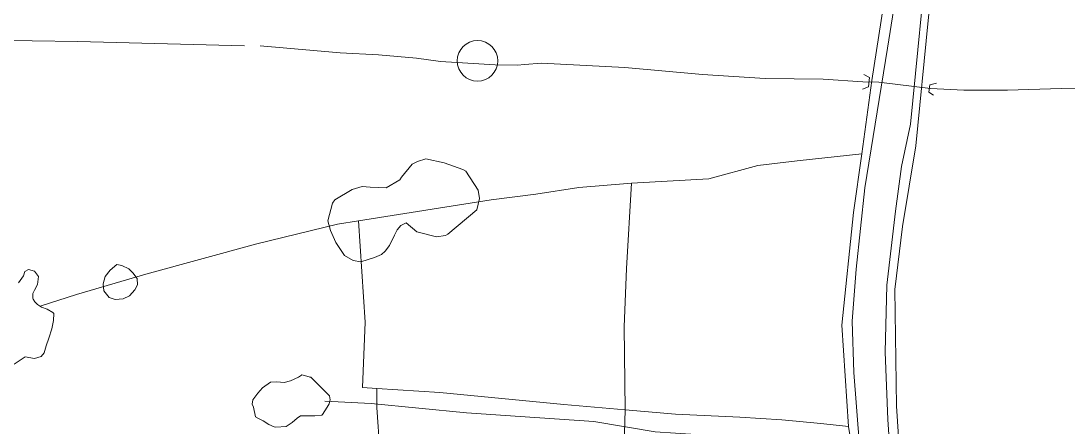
# Model space of a CAD drawing. Header units: metres. Extents: x 4652992 to 4879070, y 2074171 to 2309877.
# Drawn here: x 4654193.7 to 4654297, y 2307485.3 to 2307525.3 of the extents above; entities that cross this region are included whole.
import ezdxf

# ---------------------------------------------------------------- set-up
doc = ezdxf.new("R2010")
doc.units = ezdxf.units.M
doc.header["$MEASUREMENT"] = 0
doc.layers.get('0').update_dxf_attribs({"color": 4, "lineweight": 0})
for name, color, linetype, lineweight in [('Level 1', 2, 'Continuous', 0), ('Level 14', 6, 'Continuous', 0), ('Level 3', 46, 'Continuous', 0), ('Level 37', 3, 'Continuous', 0), ('Level 40', 1, 'Continuous', 0), ('Level 47', 6, 'Continuous', 0), ('Level 53', 5, 'Continuous', 0)]:
    doc.layers.add(name, color=color, linetype=linetype, lineweight=lineweight)

# ---------------------------------------------------------------- blocks, each defined once
blk = doc.blocks.new('TANQUE')
at = {"color": 0, "linetype": 'ByBlock', "lineweight": -2, "ltscale": 10}
blk.add_circle((0, 0), 2, dxfattribs=at)

msp = doc.modelspace()

# ---------------------------------------------------------------- linework, layer by layer
at = {"layer": 'Level 1'}
for points in [[(4654215.760683, 2307522.839907, 1375.54), (4654199.334475, 2307523.277285, 1375), (4654190.289919, 2307523.412478, 1374), (4654184.767885, 2307523.348879, 1373.36), (4654183.61133, 2307523.234133, 1373), (4654179.937685, 2307522.423281, 1372.32), (4654176.844485, 2307520.776675, 1372), (4654174.711306, 2307518.715884, 1371), (4654173.448305, 2307517.546694, 1370), (4654172.342391, 2307516.703139, 1369.860001), (4654171.607081, 2307515.971177, 1369.860001)], [(4654223.681887, 2307487.804079, 1377.5), (4654228.243716, 2307487.588076, 1377), (4654237.642702, 2307486.655276, 1376.54), (4654242.934695, 2307486.31708, 1376), (4654250.192507, 2307485.801882, 1375), (4654256.240481, 2307484.787905, 1374), (4654262.263491, 2307484.412478, 1373), (4654266.61011, 2307483.97333, 1372), (4654270.453676, 2307483.439089, 1371), (4654274.629275, 2307482.856509, 1370), (4654275.723879, 2307482.66028, 1369.3), (4654281.478518, 2307481.921084, 1369), (4654283.6579, 2307481.476321, 1368), (4654286.400881, 2307481.170473, 1367), (4654289.276491, 2307480.87311, 1366), (4654292.593325, 2307480.400881, 1365), (4654295.663698, 2307480.484926, 1364), (4654298.128298, 2307480.451479, 1363)]]:
    msp.add_polyline3d(points, dxfattribs=at)
at = {"layer": 'Level 3'}
msp.add_polyline3d([(4654217.305483, 2307522.862673, 1375.5941), (4654225.179079, 2307522.153078, 1375.5741), (4654228.970888, 2307521.967898, 1375.3841), (4654232.71509, 2307521.642092, 1375), (4654235.07593, 2307521.297488, 1374.41), (4654240.485476, 2307520.984682, 1373.96), (4654242.637331, 2307520.939699, 1373.54), (4654243.397097, 2307521.018923, 1373.54), (4654245.021487, 2307521.132693, 1373.22), (4654253.257876, 2307520.708681, 1371.62), (4654260.900698, 2307520.019472, 1369.97), (4654267.094485, 2307519.619326, 1368.41), (4654272.809511, 2307519.546877, 1366.79), (4654276.735476, 2307519.303286, 1366.11), (4654278.287478, 2307519.253115, 1365.19), (4654283.388918, 2307518.644106, 1365.14), (4654286.691103, 2307518.481081, 1363.75), (4654290.970888, 2307518.476504, 1362.21), (4654296.276491, 2307518.629092, 1360.52), (4654299.274721, 2307518.719485, 1360)], dxfattribs=at)
at = {"layer": 'Level 37', "extrusion": (0.971456970438014, -0.0059857898258592, 0.2371403063748473), "elevation": 4507920.943284, "flags": 128}
msp.add_lwpolyline([(2336081.397909, -1098979.820807), (2336096.226806, -1098979.582025), (2336120.542486, -1098981.920644)], dxfattribs=at)
at = {"layer": 'Level 37'}
for points in [[(4654302.654146, 2307548.213808, 1362.8599), (4654292.953222, 2307549.089431, 1364.4063), (4654284.322922, 2307536.420094, 1366.9063), (4654283.173323, 2307525.358278, 1366.5063), (4654281.960213, 2307512.975765, 1367.1063), (4654280.633309, 2307505.045059, 1368.3063), (4654279.877221, 2307498.824092, 1368.9063), (4654280.038227, 2307487.330832, 1369.9063), (4654281.087296, 2307471.387918, 1371.2063), (4654281.569753, 2307467.417745, 1371.8063), (4654282.589756, 2307454.613335, 1371.8063), (4654283.675245, 2307446.099717, 1371.9063), (4654283.828634, 2307439.554213, 1371.9063), (4654283.847631, 2307438.74354, 1371.9063), (4654291.096591, 2307436.437379, 1370.4063), (4654292.69524, 2307435.909386, 1370.4063), (4654292.695263, 2307435.909378, 1370.4063), (4654293.099029, 2307437.723353, 1370.208507), (4654293.60347, 2307439.989621, 1369.961397), (4654293.667562, 2307440.27756, 1369.93), (4654294.789453, 2307445.278635, 1369.93)], [(4654281.192579, 2307542.539655, 1366.931763), (4654280.201259, 2307536.159147, 1367.17311), (4654277.600461, 2307519.419431, 1367.8063), (4654276.607496, 2307512.203053, 1368.582785), (4654275.810149, 2307506.408335, 1369.2063), (4654274.659111, 2307495.317312, 1371.0063), (4654275.310672, 2307485.334165, 1371.9063), (4654276.777118, 2307476.19634, 1372.5063), (4654278.663205, 2307452.045734, 1373.8063), (4654279.524152, 2307442.33732, 1373.7063), (4654278.806819, 2307441.258318, 1373.7063), (4654278.061523, 2307440.137257, 1373.7063), (4654269.110408, 2307443.595924, 1375.54994), (4654255.559175, 2307447.001116, 1377.44994), (4654252.558394, 2307447.810726, 1377.879987), (4654226.557239, 2307454.825835, 1381.606255)], [(4654253.925294, 2307509.304683, 1374.640047), (4654261.55356, 2307509.749636, 1372.840047), (4654266.379192, 2307511.05551, 1371.540048), (4654270.259809, 2307511.506654, 1370.440048), (4654276.607496, 2307512.203053, 1368.58274)], [(4654253.297532, 2307486.951492, 1375.840047), (4654253.205915, 2307495.141648, 1375.940048), (4654253.414535, 2307500.894747, 1375.040048), (4654253.925294, 2307509.304683, 1374.640047), (4654248.723685, 2307508.871147, 1375.240048), (4654244.469035, 2307508.230238, 1375.840047), (4654240.066637, 2307507.655135, 1376.840047), (4654226.987687, 2307505.603433, 1378.566214), (4654224.912886, 2307505.277958, 1378.840047), (4654216.963481, 2307503.313547, 1378.840047), (4654206.021126, 2307500.333165, 1378.140047), (4654199.203314, 2307498.331961, 1377.040048), (4654195.606799, 2307497.189316, 1376.016014)], [(4654228.817725, 2307489.077415, 1378.340047), (4654227.386733, 2307489.169299, 1378.44994), (4654227.643303, 2307495.614764, 1379.24994), (4654226.987687, 2307505.603433, 1378.566214)], [(4654229.011788, 2307475.007776, 1381.106255), (4654228.917477, 2307478.980964, 1379.540048), (4654229.098645, 2307482.928127, 1379.240048), (4654228.799692, 2307487.194016, 1378.340047), (4654228.817725, 2307489.077415, 1378.340047), (4654235.022511, 2307488.659287, 1378.340047), (4654247.245754, 2307487.497642, 1377.040048), (4654253.297532, 2307486.951492, 1375.840047), (4654258.246256, 2307486.526546, 1374.940048), (4654264.58981, 2307486.246085, 1373.640047), (4654268.72464, 2307485.975166, 1372.740048), (4654272.579848, 2307485.624653, 1371.840047), (4654275.310672, 2307485.334165, 1371.906255)]]:
    msp.add_polyline3d(points, dxfattribs=at)
at = {"layer": 'Level 40', "color": 3, "flags": 128}
for points, elevation in [([(4654201.834735, 2307499.400899), (4654202.011517, 2307500.121081), (4654202.501318, 2307500.748483), (4654203.182245, 2307501.277245), (4654203.675141, 2307501.178759), (4654204.364528, 2307500.859698), (4654204.740336, 2307500.482415), (4654205.16767, 2307499.913515), (4654205.194438, 2307499.303767), (4654204.937169, 2307498.780985), (4654204.424293, 2307498.188384), (4654203.796546, 2307497.920942), (4654202.995383, 2307497.839256), (4654202.404219, 2307498.048046), (4654201.901732, 2307498.692435), (4654201.834735, 2307499.400899)], 1378.986979), ([(4654222.289819, 2307490.186331), (4654224.125157, 2307488.356691), (4654224.19152, 2307487.939863), (4654224.112693, 2307487.552044), (4654223.898528, 2307487.241713), (4654223.435903, 2307486.513126), (4654223.382379, 2307486.436798), (4654222.687006, 2307486.378752), (4654221.29321, 2307486.379234), (4654220.945446, 2307486.135568), (4654220.445563, 2307485.724233), (4654219.881736, 2307485.320172), (4654218.864491, 2307485.271202), (4654218.692234, 2307485.305625), (4654218.158236, 2307485.513238), (4654217.604379, 2307485.865023), (4654217.123955, 2307486.123525), (4654216.853287, 2307486.278513), (4654216.643562, 2307487.228505), (4654216.500758, 2307487.51691), (4654216.587993, 2307487.94588), (4654217.084242, 2307488.613866), (4654217.531699, 2307489.119355), (4654218.327935, 2307489.697149), (4654218.952409, 2307489.725942), (4654219.654792, 2307489.653557), (4654220.294693, 2307489.828418), (4654221.093628, 2307490.192952), (4654221.375242, 2307490.380552), (4654221.420253, 2307490.410536), (4654222.150551, 2307490.21416), (4654222.215997, 2307490.201082), (4654222.289819, 2307490.186331)], 1382.532252)]:
    msp.add_lwpolyline(points, dxfattribs=dict(at, elevation=elevation))
at = {"layer": 'Level 40', "color": 3}
for points in [[(4654237.572036, 2307510.503926, 1381.032252), (4654238.780082, 2307508.632692, 1381.032252), (4654238.922233, 2307507.798989, 1381.032252), (4654238.651417, 2307506.679398, 1381.032252), (4654235.806486, 2307504.278464, 1381.032252), (4654235.584518, 2307504.138274, 1381.032252), (4654234.691499, 2307504.026199, 1381.032252), (4654232.759029, 2307504.50913, 1381.032252), (4654231.682737, 2307505.40427, 1381.532252), (4654231.165725, 2307505.14789, 1381.532252), (4654230.825262, 2307504.723649, 1381.532252), (4654230.56298, 2307504.173585, 1381.532252), (4654230.052026, 2307503.153198, 1381.532252), (4654229.611487, 2307502.604619, 1381.532252), (4654229.258032, 2307502.268278, 1381.532252), (4654228.576013, 2307501.967988, 1381.532252), (4654227.214327, 2307501.555218, 1381.532252), (4654226.485011, 2307501.700938, 1381.532252), (4654225.613084, 2307502.165483, 1381.532252), (4654224.762108, 2307503.46747, 1381.532252), (4654224.228784, 2307504.651723, 1381.532252), (4654223.989367, 2307505.586628, 1381.532252), (4654224.441417, 2307507.334869, 1381.532252), (4654224.65707, 2307507.678837, 1381.532252), (4654226.360226, 2307508.693219, 1381.532252), (4654227.362596, 2307508.985025, 1381.532252), (4654228.164522, 2307508.917698, 1381.532252), (4654229.742273, 2307508.841442, 1381.532252), (4654231.064004, 2307509.625341, 1381.032252), (4654231.235046, 2307509.891629, 1381.032252), (4654232.279204, 2307511.188982, 1381.032252), (4654232.809329, 2307511.458055, 1381.032252), (4654233.63832, 2307511.691966, 1381.032252), (4654235.451878, 2307511.32521, 1381.032252), (4654237.298187, 2307510.670347, 1381.032252), (4654237.572036, 2307510.503926, 1381.032252)], [(4654193.489169, 2307499.478607, 1379.1), (4654193.957592, 2307500.175499, 1378.61), (4654194.107961, 2307500.598528, 1377.7), (4654194.479364, 2307500.786461, 1377.7), (4654195.069172, 2307500.644777, 1377.7), (4654195.364775, 2307500.243864, 1377.7), (4654195.460716, 2307500.113743, 1377.7), (4654195.347883, 2307499.326006, 1377.7), (4654195.043708, 2307498.767145, 1377.7), (4654194.905156, 2307498.437342, 1377.7), (4654194.898675, 2307497.938146, 1377.7), (4654194.931578, 2307497.883449, 1377.7), (4654195.094226, 2307497.613074, 1377.7), (4654195.3495, 2307497.347565, 1377.7), (4654195.751296, 2307497.100444, 1377.7), (4654196.304278, 2307496.894612, 1377.7), (4654196.879677, 2307496.565132, 1377.7), (4654196.950463, 2307496.4583, 1377.7), (4654196.927818, 2307495.781433, 1377.5358), (4654196.757907, 2307494.946977, 1377.5358), (4654196.473276, 2307494.038414, 1377.5358), (4654196.196827, 2307493.276012, 1377.5358), (4654196.002523, 2307492.584756, 1377.5358), (4654195.723468, 2307492.231212, 1377.5358), (4654195.061548, 2307492.037327, 1377.5358), (4654194.150965, 2307492.182652, 1377.5358), (4654193.058995, 2307491.460674, 1377.5358)]]:
    msp.add_polyline3d(points, dxfattribs=at)
at = {"layer": 'Level 47'}
for points in [[(4654276.685264, 2307518.579868, 1366.31764), (4654277.266451, 2307518.794798, 1366.117639), (4654277.375939, 2307519.727651, 1366.117639), (4654276.826542, 2307520.009822, 1366.21764)], [(4654283.692251, 2307517.974166, 1365.117639), (4654283.225444, 2307518.279922, 1365.21764), (4654283.334466, 2307519.014839, 1365.21764), (4654283.970776, 2307519.153297, 1365.117639)]]:
    msp.add_polyline3d(points, dxfattribs=at)
at = {"layer": 'Level 53', "color": 212}
for points in [[(4654282.145687, 2307541.367393, 1364.360927), (4654279.150627, 2307522.619706, 1365.263589), (4654276.908702, 2307508.86019, 1366.373485), (4654276.048392, 2307500.823192, 1367.425021), (4654275.656473, 2307495.714492, 1368.108873), (4654275.833352, 2307490.652828, 1368.557368), (4654276.391519, 2307483.443429, 1369.228506), (4654277.187333, 2307475.661533, 1370.021325), (4654278.169866, 2307462.912202, 1370.720876), (4654279.020992, 2307452.719355, 1371.17229), (4654279.626442, 2307441.842166, 1371.658915), (4654279.742736, 2307440.363969, 1371.889227), (4654279.390635, 2307439.596275, 1371.913044), (4654276.727257, 2307437.671557, 1372.042255)], [(4654283.914984, 2307435.638874, 1371.02328), (4654283.360111, 2307437.717626, 1371.219535), (4654282.858, 2307441.071779, 1371.254828), (4654282.427619, 2307447.086759, 1371.026485), (4654281.064884, 2307461.336405, 1370.590017), (4654280.110183, 2307472.222586, 1369.882636), (4654279.193811, 2307486.0077, 1368.854016), (4654278.906049, 2307492.658489, 1368.123552), (4654279.099101, 2307499.255775, 1367.315899), (4654279.930758, 2307506.534261, 1366.468412), (4654280.51786, 2307510.951012, 1366.017594), (4654281.411018, 2307515.117738, 1365.653776), (4654282.153618, 2307522.452205, 1365.254014), (4654283.222101, 2307533.514788, 1364.808129)]]:
    msp.add_polyline3d(points, dxfattribs=at)

# ---------------------------------------------------------------- block references
at = {"layer": 'Level 14', "zscale": 0.1}
msp.add_blockref('TANQUE', (4654238.729665, 2307521.366356, 1374.697833), dxfattribs=at)

doc.saveas('drawing.dxf')
